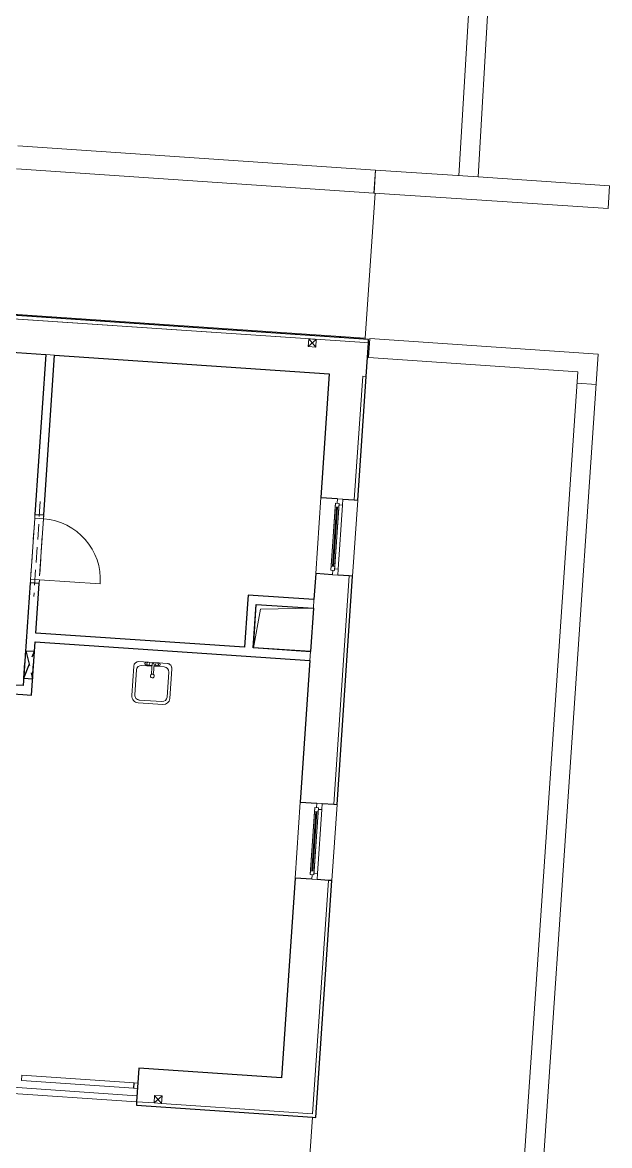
# Model space of a CAD drawing. Header units: millimetres. Extents: x -9129 to 220959, y -4760 to 72638.
# Drawn here: x 197716 to 205414, y 41662 to 56383 of the extents above; entities that cross this region are included whole.
import ezdxf

# ---------------------------------------------------------------- set-up
doc = ezdxf.new("R2010")
doc.units = ezdxf.units.MM
doc.linetypes.add('HA_Dash_3mm-S1mm', pattern=[300, 200, -100])
doc.linetypes.add('HA_DashDot_2_2mm-S0_6mm', pattern=[1650, 750, -450, 0, -450])
for name, color, linetype, lineweight in [('A-DETL-GENF-OTLN', 9, 'Continuous', 9), ('A-DOOR-____-MCUT', 9, 'HA_DashDot_2_2mm-S0_6mm', 9), ('A-DOOR-____-OTLN', 9, 'Continuous', 9), ('A-DOOR-FRAM-MCUT', 9, 'Continuous', 9), ('A-FLOR-____-OTLN', 9, 'Continuous', 9), ('A-GENM-____-HDLN', 9, 'HA_Dash_3mm-S1mm', 9), ('A-GENM-____-MCUT', 9, 'HA_Dash_3mm-S1mm', 25), ('A-GENM-____-OTLN', 9, 'Continuous', 9), ('A-GLAZ-____-MCUT', 9, 'Continuous', 5), ('A-GLAZ-____-OTLN', 9, 'Continuous', 5), ('A-GLAZ-CURT-MCUT', 9, 'Continuous', 5), ('A-GLAZ-CURT-OTLN', 9, 'Continuous', 5), ('A-GLAZ-CWMG-MCUT', 9, 'Continuous', 5), ('A-GLAZ-CWMG-OTLN', 9, 'Continuous', 5), ('A-WALL-____-MCUT', 9, 'Continuous', 25), ('A-WALL-____-OTLN', 9, 'Continuous', 9), ('I-WALL-____-MCUT', 9, 'Continuous', 25), ('M-HVAC-DUCT-OTLN', 9, 'Continuous', 9), ('P-SANR-FIXT-OTLN', 9, 'Continuous', 9)]:
    doc.layers.add(name, color=color, linetype=linetype, lineweight=lineweight)

# ---------------------------------------------------------------- blocks, each defined once
blk = doc.blocks.new('HA_DR_Single_Swing_Solid - In_BJ_800x2100-2124336-schema POHLEDU D_140_6400')
at = {"layer": 'A-DOOR-____-MCUT'}
for p, q in [((-400, 57.5), (400, 57.5)), ((-400, -57.5), (400, -57.5))]:
    blk.add_line(p, q, dxfattribs=at)
at = {"layer": 'A-DOOR-____-OTLN', "lineweight": 5}
blk.add_line((400, 857.5), (400, 57.5), dxfattribs=at)
blk.add_arc((400, 57.5), 800, 90, 180, dxfattribs=at)
at = {"layer": 'A-DOOR-FRAM-MCUT'}
for p, q in [((-450, -57.5), (-450, 57.5)), ((-450, 57.5), (-400, 57.5)), ((-400, 57.5), (-400, -57.5)), ((400, 57.5), (450, 57.5)), ((400, -57.5), (400, 57.5)), ((450, 57.5), (450, -57.5)), ((-400, -57.5), (-450, -57.5)), ((450, -57.5), (400, -57.5))]:
    blk.add_line(p, q, dxfattribs=at)
blk = doc.blocks.new('HA_WD_SinglePanel - 1000x1500-1670803-schema POHLEDU D_140_6400')
at = {"layer": 'A-GLAZ-____-MCUT'}
for p, q in [((-500, 70), (-500, 0)), ((-420, 70), (-500, 70)), ((-500, 0), (-440, 0)), ((-440, -25), (-440, 25)), ((-440, 25), (-390, 25)), ((-420, 25), (-420, 70)), ((-390, 25), (-390, -25)), ((390, 5), (-390, 5)), ((390, -25), (390, 25)), ((390, 25), (440, 25)), ((500, 70), (420, 70)), ((420, 70), (420, 25)), ((440, 25), (440, -25)), ((440, 0), (500, 0)), ((500, 0), (500, 70)), ((-390, -25), (-440, -25)), ((390, -5), (-390, -5)), ((440, -25), (390, -25))]:
    blk.add_line(p, q, dxfattribs=at)
at = {"layer": 'A-GLAZ-____-OTLN'}
for p, q in [((440, 25), (-440, 25)), ((-440, -25), (-440, 25)), ((420, 70), (-420, 70)), ((390, 25), (-390, 25)), ((440, 25), (440, -25)), ((-440, -25), (440, -25)), ((390, -25), (-390, -25))]:
    blk.add_line(p, q, dxfattribs=at)
blk = doc.blocks.new('HA_GM_Shaft_Rectangle - Default-2137961-schema POHLEDU D_140_6400')
at = {"layer": 'A-DETL-GENF-OTLN'}
for p, q in [((57, -57), (750, 0)), ((0, -570), (57, -57))]:
    blk.add_line(p, q, dxfattribs=at)
at = {"layer": 'A-GENM-____-OTLN'}
for p, q in [((0, -570), (0, 0)), ((0, 0), (750, 0)), ((750, 0), (750, -570)), ((750, -570), (0, -570))]:
    blk.add_line(p, q, dxfattribs=at)
blk = doc.blocks.new('Skříňka se dřezem_ pravoúhlá - 500 x 440mm-1452876-schema POHLEDU D_140_6400')
at = {"layer": 'P-SANR-FIXT-OTLN'}
for p, q in [((202, 180), (-171, 180)), ((202, 180), (-171, 180)), ((92, 180), (-73, 180)), ((3, 161), (3, 40)), ((28, 161), (28, 40)), ((-234, 117), (-234, -271)), ((-234, 117), (-234, -271)), ((-196, 69), (-196, -258)), ((3, 133), (-133, 133)), ((-73, 142), (3, 142)), ((28, 142), (92, 142)), ((164, 133), (28, 133)), ((228, -258), (228, 69)), ((266, -276), (266, 117)), ((266, -276), (266, 117)), ((-145, -360), (181, -360)), ((-145, -360), (181, -360)), ((-133, -322), (164, -322))]:
    blk.add_line(p, q, dxfattribs=at)
for centre, radius, start, end in [((-171, 117), 63.5, 90, 180), ((-171, 117), 63.5, 90, 180), ((-73, 161), 19, 90, 270), ((-48, 161), 19, 360, 180), ((-48, 161), 19, 180, 0), ((16, 161), 12.7, 360, 180), ((66, 161), 19, 360, 180), ((66, 161), 19, 180, 360), ((92, 161), 19, 270, 90), ((202, 117), 63.5, 0, 90), ((202, 117), 63.5, 360, 90), ((-133, 69), 63.5, 90, 180), ((16, 3), 25.4, 360, 180), ((16, 3), 25.4, 180, 0), ((16, 40), 12.7, 180, 0), ((164, 69), 63.5, 0, 90), ((-145, -271), 88.9, 180, 270), ((-145, -271), 88.9, 180, 270), ((-133, -258), 63.5, 180, 270), ((164, -258), 63.5, 270, 0), ((181, -276), 84.4, 270, 0), ((181, -276), 84.4, 270, 0)]:
    blk.add_arc(centre, radius, start, end, dxfattribs=at)
blk = doc.blocks.new('Systémový panel - Sklo-1944714-schema POHLEDU D_140_6400')
at = {"layer": 'A-GLAZ-CURT-MCUT'}
for p, q in [((737.5, 70), (-737.5, 70)), ((-737.5, 70), (-737.5, 0)), ((-737.5, 0), (737.5, 0)), ((737.5, 0), (737.5, 70))]:
    blk.add_line(p, q, dxfattribs=at)
blk = doc.blocks.new('Obdélníková příčel - 50x70mm EXT-1518050-schema POHLEDU D_140_6400')
at = {"layer": 'A-GLAZ-CWMG-MCUT'}
for p, q in [((0, 0), (-50, 0)), ((-50, 0), (-50, -70)), ((0, -70), (0, 0)), ((-50, -70), (0, -70))]:
    blk.add_line(p, q, dxfattribs=at)
blk = doc.blocks.new('TB_Porotherm KP11_5_1250mm - TB_Porotherm KP11_5_1250mm-1925016-schema POHLEDU D_140_6400')
at = {"layer": 'A-GENM-____-HDLN'}
for p, q in [((625, 57.5), (-625, 57.5)), ((-625, 0), (625, 0)), ((-625, -57.5), (625, -57.5))]:
    blk.add_line(p, q, dxfattribs=at)
blk = doc.blocks.new('HA_GM_Opening_Rectangle_WallBased - Default-2022477-schema POHLEDU D_140_6400')
at = {"layer": 'A-GENM-____-MCUT'}
for p, q in [((305, 57.5), (-55, -57.5)), ((-55, 57.5), (305, -57.5)), ((-55, 57.5), (-55, -57.5)), ((-55, 57.5), (305, 57.5)), ((305, 57.5), (305, -57.5)), ((-55, -57.5), (305, -57.5))]:
    blk.add_line(p, q, dxfattribs=at)
blk = doc.blocks.new('185-01_OBJEKT B_Central_rvt-5-schema POHLEDU D_140_6400')
at = {"layer": 'A-FLOR-____-OTLN'}
blk.add_line((19367, 42479), (21761, 42316), dxfattribs=at)
at = {"layer": 'A-WALL-____-MCUT', "lineweight": 9}
for p, q in [((24751, 52186), (19189, 52564)), ((19189, 52564), (24751, 52186)), ((24796, 52183), (24751, 52186)), ((24751, 52186), (24796, 52183)), ((20681, 52022), (20566, 52030)), ((24611, 50126), (24721, 51747)), ((24721, 51747), (24611, 50126)), ((24721, 51747), (24766, 51744)), ((24766, 51744), (24721, 51747)), ((24341, 46135), (24544, 49129)), ((24544, 49129), (24341, 46135)), ((24074, 48704), (24082, 48819)), ((24028, 48021), (24035, 48136)), ((24065, 42080), (24273, 45138)), ((24273, 45138), (24065, 42080)), ((21756, 42236), (21985, 42221)), ((21985, 42221), (21756, 42236)), ((22085, 42214), (23626, 42110)), ((23626, 42110), (22085, 42214)), ((23626, 42110), (24065, 42080)), ((24065, 42080), (23626, 42110))]:
    blk.add_line(p, q, dxfattribs=at)
at = {"layer": 'A-WALL-____-MCUT'}
for p, q in [((24799, 52228), (19237, 52606)), ((19159, 52125), (20566, 52030)), ((24766, 51744), (24796, 52183)), ((24796, 52183), (24799, 52228)), ((20681, 52022), (24282, 51777)), ((24282, 51777), (24172, 50156)), ((24656, 50123), (24766, 51744)), ((24172, 50156), (24392, 50141)), ((24462, 50136), (24611, 50126)), ((24611, 50126), (24656, 50123)), ((24105, 49158), (24082, 48819)), ((24324, 49143), (24105, 49158)), ((24385, 46132), (24589, 49125)), ((24544, 49129), (24394, 49139)), ((24589, 49125), (24544, 49129)), ((24074, 48704), (24035, 48136)), ((24028, 48021), (23902, 46165)), ((23902, 46165), (24121, 46150)), ((24191, 46146), (24341, 46135)), ((24341, 46135), (24385, 46132)), ((23834, 45167), (23656, 42549)), ((24053, 45153), (23834, 45167)), ((24107, 42032), (24318, 45135)), ((24273, 45138), (24123, 45148)), ((24318, 45135), (24273, 45138)), ((21785, 42675), (21756, 42236)), ((23656, 42549), (21785, 42675)), ((21756, 42236), (21753, 42192)), ((21753, 42192), (24062, 42035)), ((24062, 42035), (24107, 42032))]:
    blk.add_line(p, q, dxfattribs=at)
at = {"layer": 'A-WALL-____-OTLN'}
for p, q in [((24105, 49158), (24172, 50156)), ((24656, 50123), (24589, 49125)), ((23834, 45167), (23902, 46165)), ((24385, 46132), (24318, 45135))]:
    blk.add_line(p, q, dxfattribs=at)
at = {"layer": 'I-WALL-____-MCUT'}
for p, q in [((20566, 52030), (20424, 49934)), ((20539, 49927), (20681, 52022)), ((20424, 49934), (20539, 49927)), ((20363, 49036), (20271, 47690)), ((20478, 49029), (20363, 49036)), ((20434, 48380), (20478, 49029)), ((23219, 48878), (23211, 48763)), ((24082, 48819), (23219, 48878)), ((23211, 48763), (23172, 48194)), ((23287, 48186), (23326, 48755)), ((23326, 48755), (24074, 48704)), ((23172, 48194), (20434, 48380)), ((20378, 47567), (20426, 48265)), ((20426, 48265), (24028, 48021)), ((24035, 48136), (23287, 48186)), ((20271, 47690), (20072, 47703)), ((20064, 47588), (20264, 47575)), ((20264, 47575), (20378, 47567))]:
    blk.add_line(p, q, dxfattribs=at)
at = {"layer": 'M-HVAC-DUCT-OTLN', "lineweight": 5}
for p, q in [((24006, 52134), (24013, 52234)), ((24113, 52227), (24006, 52134)), ((24106, 52128), (24006, 52134)), ((24106, 52128), (24013, 52234)), ((24013, 52234), (24113, 52227)), ((24113, 52227), (24106, 52128)), ((21985, 42220), (21992, 42320)), ((22092, 42313), (21985, 42220)), ((22085, 42213), (21992, 42320)), ((21992, 42320), (22092, 42313)), ((22092, 42313), (22085, 42213)), ((22085, 42213), (21985, 42220))]:
    blk.add_line(p, q, dxfattribs=at)
at = {"layer": 'A-DOOR-____-OTLN', "lineweight": 9, "rotation": 266.1172724189429}
blk.add_blockref('HA_DR_Single_Swing_Solid - In_BJ_800x2100-2124336-schema POHLEDU D_140_6400', (20451, 49481), dxfattribs=at)
at = {"layer": 'A-GENM-____-OTLN', "lineweight": 9}
for name, p, rotation in [('TB_Porotherm KP11_5_1250mm - TB_Porotherm KP11_5_1250mm-1925016-schema POHLEDU D_140_6400', (20451, 49481), 266.1172724189429), ('HA_GM_Shaft_Rectangle - Default-2137961-schema POHLEDU D_140_6400', (23326, 48755), 356.1172724189424), ('HA_GM_Opening_Rectangle_WallBased - Default-2022477-schema POHLEDU D_140_6400', (20339, 47840), 86.11727241894292)]:
    blk.add_blockref(name, p, dxfattribs=dict(at, rotation=rotation))
at = {"layer": 'A-GLAZ-____-OTLN', "lineweight": 9, "rotation": 266.1172724189429}
for p in [(24358, 49642), (24087, 45651)]:
    blk.add_blockref('HA_WD_SinglePanel - 1000x1500-1670803-schema POHLEDU D_140_6400', p, dxfattribs=at)
at = {"layer": 'A-GLAZ-CURT-OTLN', "lineweight": 9, "rotation": 176.1172724189429}
blk.add_blockref('Systémový panel - Sklo-1944714-schema POHLEDU D_140_6400', (20987, 42534), dxfattribs=at)
at = {"layer": 'A-GLAZ-CWMG-OTLN', "lineweight": 9, "rotation": 356.1172724189429}
blk.add_blockref('Obdélníková příčel - 50x70mm EXT-1518050-schema POHLEDU D_140_6400', (21772, 42481), dxfattribs=at)
at = {"layer": 'P-SANR-FIXT-OTLN', "lineweight": 9, "rotation": 356.1172724189438}
blk.add_blockref('Skříňka se dřezem_ pravoúhlá - 500 x 440mm-1452876-schema POHLEDU D_140_6400', (21946, 47814), dxfattribs=at)

msp = doc.modelspace()

# ---------------------------------------------------------------- linework, layer by layer
at = {"layer": 'A-FLOR-____-OTLN'}
for p, q in [((202211, 52246), (202340, 54146)), ((196709, 52620), (202211, 52246)), ((199211, 42236), (196817, 42399)), ((201159, 36742), (201518, 42035))]:
    msp.add_line(p, q, dxfattribs=at)
at = {"layer": 'A-WALL-____-OTLN'}
for p, q in [((203440, 54374), (203626, 57531)), ((203875, 57515), (203690, 54358)), ((197656, 54765), (202346, 54447)), ((202325, 54147), (197636, 54466)), ((202325, 54147), (202346, 54447)), ((202326, 54147), (202345, 54447)), ((202345, 54447), (203690, 54358)), ((203690, 54358), (205414, 54241)), ((205394, 53942), (205414, 54241)), ((203672, 54058), (202326, 54147)), ((205394, 53942), (203672, 54058)), ((201881, 52254), (201882, 52269)), ((202130, 52237), (202131, 52252)), ((202211, 52246), (202210, 52231)), ((202271, 52240), (202254, 51991)), ((202271, 52240), (205265, 52037)), ((204998, 51805), (202254, 51991)), ((205265, 52037), (203690, 28843)), ((203441, 28860), (204998, 51805)), ((205238, 51638), (204988, 51655))]:
    msp.add_line(p, q, dxfattribs=at)

# ---------------------------------------------------------------- block references
at = {"color": 50, "lineweight": 5}
msp.add_blockref('185-01_OBJEKT B_Central_rvt-5-schema POHLEDU D_140_6400', (177456, 0), dxfattribs=at)

doc.saveas('drawing.dxf')
